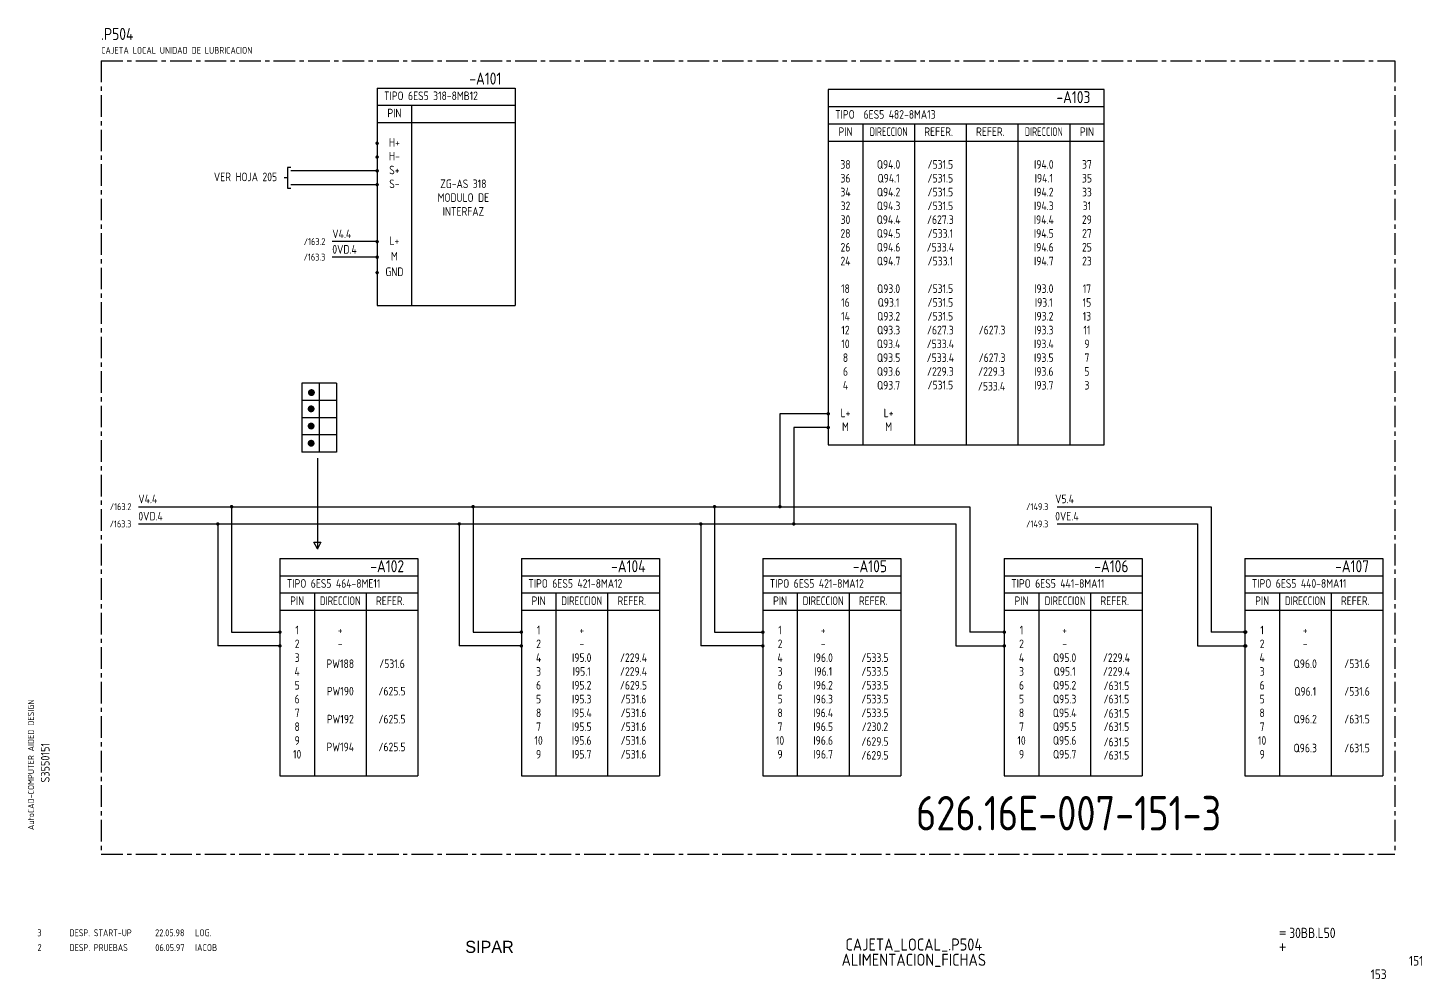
# Model space of a CAD drawing. Extents: x 10 to 937, y 6 to 582.
# Drawn here: x 9.7 to 413.9, y 5.6 to 281.3 of the extents above; entities that cross this region are included whole.
import ezdxf
from ezdxf.enums import TextEntityAlignment as Align

# ---------------------------------------------------------------- set-up
doc = ezdxf.new("R2010")
doc.units = 0
doc.header["$LTSCALE"] = 5
doc.header["$MEASUREMENT"] = 0
doc.linetypes.add('CENTER', pattern=[2, 1.25, -0.25, 0.25, -0.25])
doc.layers.get('0').update_dxf_attribs({"linetype": 'CONTINUOUS'})
doc.layers.add('CART', color=7, linetype='CONTINUOUS')
doc.styles.add('DIN', font='DIN.shx', dxfattribs={"width": 0.85})
doc.styles.add('N', font='ROMANS', dxfattribs={"width": 0.85, "height": 3})
doc.styles.add('X', font='UNIV.SHX', dxfattribs={"height": 3.5})

# ---------------------------------------------------------------- blocks, each defined once
blk = doc.blocks.new('REV2')
at = {"color": 3, "style": 'DIN'}
for s, width, p in [('2', 0.9, (12.45, 13.79)), ('DESP. PRUEBAS', 0.8, (21.76, 13.79)), ('06.05.97', 0.9, (46.59, 13.79)), ('IACOB', 0.9, (58.16, 13.79))]:
    blk.add_text(s, height=2, dxfattribs=dict(at, width=width)).set_placement(p)
blk = doc.blocks.new('DESP')
at = {"color": 3, "style": 'DIN'}
for s, width, p in [('3', 0.9, (7.45, 13.02)), ('DESP. START-UP', 0.8, (16.76, 13.02)), ('22.05.98', 0.9, (41.59, 13.02)), ('LOG.', 0.9, (53.16, 13.02))]:
    blk.add_text(s, height=2, dxfattribs=dict(at, width=width)).set_placement(p)

msp = doc.modelspace()

# ---------------------------------------------------------------- linework, layer by layer
at = {"color": 3, "linetype": 'CENTER'}
for p, q in [((30.92, 271.81), (405.92, 271.81)), ((30.92, 271.81), (30.92, 41.81)), ((405.92, 271.81), (405.92, 41.81)), ((30.92, 41.81), (405.92, 41.81))]:
    msp.add_line(p, q, dxfattribs=at)
at = {"color": 3}
for p, q in [((110.92, 263.89), (110.92, 200.89)), ((110.92, 263.89), (150.92, 263.89)), ((150.92, 263.89), (150.92, 200.89)), ((241.69, 263.5), (241.69, 160.5)), ((321.69, 263.5), (241.69, 263.5)), ((321.69, 160.5), (321.69, 263.5)), ((110.92, 258.89), (150.92, 258.89)), ((120.92, 258.89), (120.92, 200.89)), ((241.69, 258.5), (321.69, 258.5)), ((110.92, 253.89), (150.92, 253.89)), ((241.69, 253.5), (321.69, 253.5)), ((251.69, 253.5), (251.69, 160.5)), ((266.69, 253.5), (266.69, 160.5)), ((281.69, 253.5), (281.69, 160.5)), ((296.69, 253.5), (296.69, 160.5)), ((311.69, 253.5), (311.69, 160.5)), ((241.69, 248.5), (321.69, 248.5)), ((110.92, 200.89), (150.92, 200.89)), ((241.69, 160.5), (321.69, 160.5)), ((82.73, 127.56), (122.73, 127.56)), ((82.73, 127.56), (82.73, 64.56)), ((122.73, 127.56), (122.73, 64.56)), ((152.73, 127.56), (192.73, 127.56)), ((152.73, 127.56), (152.73, 64.56)), ((192.73, 127.56), (192.73, 64.56)), ((222.73, 127.56), (222.73, 64.56)), ((222.73, 127.56), (262.73, 127.56)), ((262.73, 127.56), (262.73, 64.56)), ((292.73, 127.56), (332.73, 127.56)), ((292.73, 127.56), (292.73, 64.56)), ((332.73, 127.56), (332.73, 64.56)), ((362.48, 127.56), (362.48, 64.56)), ((362.48, 127.56), (402.48, 127.56)), ((402.48, 127.56), (402.48, 64.56)), ((82.73, 122.56), (122.73, 122.56)), ((152.73, 122.56), (192.73, 122.56)), ((222.73, 122.56), (262.73, 122.56)), ((292.73, 122.56), (332.73, 122.56)), ((362.48, 122.56), (402.48, 122.56)), ((82.73, 117.56), (122.73, 117.56)), ((92.73, 117.56), (92.73, 64.56)), ((107.73, 117.56), (107.73, 64.56)), ((152.73, 117.56), (192.73, 117.56)), ((162.73, 117.56), (162.73, 64.56)), ((177.73, 117.56), (177.73, 64.56)), ((222.73, 117.56), (262.73, 117.56)), ((232.73, 117.56), (232.73, 64.56)), ((247.73, 117.56), (247.73, 64.56)), ((292.73, 117.56), (332.73, 117.56)), ((302.73, 117.56), (302.73, 64.56)), ((317.73, 117.56), (317.73, 64.56)), ((362.48, 117.56), (402.48, 117.56)), ((372.48, 117.56), (372.48, 64.56)), ((387.48, 117.56), (387.48, 64.56)), ((82.73, 112.56), (122.73, 112.56)), ((152.73, 112.56), (192.73, 112.56)), ((222.73, 112.56), (262.73, 112.56)), ((292.73, 112.56), (332.73, 112.56)), ((362.48, 112.56), (402.48, 112.56)), ((82.73, 64.56), (122.73, 64.56)), ((152.73, 64.56), (192.73, 64.56)), ((222.73, 64.56), (262.73, 64.56)), ((292.73, 64.56), (332.73, 64.56)), ((362.48, 64.56), (402.48, 64.56))]:
    msp.add_line(p, q, dxfattribs=at)
for p, q in [((84.92, 240.89), (84.92, 234.89)), ((85.92, 240.89), (84.92, 240.89)), ((110.92, 239.89), (85.92, 239.89)), ((84.92, 237.89), (83.92, 237.89)), ((84.92, 234.89), (85.92, 234.89)), ((85.92, 235.89), (110.92, 235.89)), ((110.92, 219.39), (97.92, 219.39)), ((110.92, 214.89), (97.92, 214.89)), ((241.69, 169.5), (227.69, 169.5)), ((241.69, 165.5), (231.69, 165.5)), ((41.69, 142.56), (282.73, 142.56)), ((68.73, 142.56), (68.73, 106.21)), ((138.73, 142.56), (138.73, 106.21)), ((208.73, 142.56), (208.73, 106.21)), ((282.73, 142.56), (282.73, 106.21)), ((308.09, 142.56), (352.73, 142.56)), ((352.73, 142.56), (352.73, 106.21)), ((41.69, 137.56), (278.73, 137.56)), ((64.73, 137.56), (64.73, 102.21)), ((134.73, 137.56), (134.73, 102.21)), ((204.73, 137.56), (204.73, 102.21)), ((278.73, 137.56), (278.73, 102.21)), ((308.09, 137.56), (348.73, 137.56)), ((348.73, 137.56), (348.73, 102.21)), ((68.73, 106.21), (82.73, 106.21)), ((138.73, 106.21), (152.73, 106.21)), ((208.73, 106.21), (222.73, 106.21)), ((292.73, 106.21), (282.73, 106.21)), ((362.73, 106.21), (352.73, 106.21)), ((82.73, 102.21), (64.73, 102.21)), ((152.73, 102.21), (134.73, 102.21)), ((222.73, 102.21), (204.73, 102.21)), ((278.73, 102.21), (292.73, 102.21)), ((348.73, 102.21), (362.73, 102.21))]:
    msp.add_line(p, q)
at = {"linetype": 'Continuous'}
for p, q in [((99.12, 178.36), (89.12, 178.36)), ((89.12, 178.36), (89.12, 158.36)), ((94.12, 178.36), (94.12, 158.36)), ((99.12, 178.36), (99.12, 158.36)), ((99.12, 173.36), (89.12, 173.36)), ((99.12, 168.36), (89.12, 168.36)), ((227.69, 169.5), (227.69, 142.56)), ((99.12, 163.36), (89.12, 163.36)), ((231.69, 165.5), (231.69, 137.56)), ((99.12, 158.36), (89.12, 158.36)), ((93.61, 156.65), (93.61, 130.22)), ((93.59, 130.3), (92.58, 132.32)), ((92.58, 132.32), (94.6, 132.32)), ((94.6, 132.32), (93.59, 130.3))]:
    msp.add_line(p, q, dxfattribs=at)
for points, const_width in [([(110.67, 247.89, 1), (111.17, 247.89, 1)], 0.5), ([(110.67, 243.89, 1), (111.17, 243.89, 1)], 0.5), ([(110.67, 239.89, 1), (111.17, 239.89, 1)], 0.5), ([(110.67, 235.89, 1), (111.17, 235.89, 1)], 0.5), ([(110.67, 219.39, 1), (111.17, 219.39, 1)], 0.5), ([(110.67, 214.89, 1), (111.17, 214.89, 1)], 0.5), ([(110.67, 210.39, 1), (111.17, 210.39, 1)], 0.5), ([(91.37, 175.63, 1), (92.37, 175.63, 1)], 1), ([(91.28, 170.91, 1), (92.28, 170.91, 1)], 1), ([(241.44, 169.5, 1), (241.94, 169.5, 1)], 0.5), ([(91.28, 165.93, 1), (92.28, 165.93, 1)], 1), ([(241.44, 165.5, 1), (241.94, 165.5, 1)], 0.5), ([(91.28, 160.95, 1), (92.28, 160.95, 1)], 1), ([(82.48, 106.21, -1), (82.98, 106.21, -1)], 0.5), ([(152.48, 106.21, -1), (152.98, 106.21, -1)], 0.5), ([(222.48, 106.21, -1), (222.98, 106.21, -1)], 0.5), ([(292.48, 106.21, -1), (292.98, 106.21, -1)], 0.5), ([(362.23, 106.21, -1), (362.73, 106.21, -1)], 0.5), ([(362.48, 106.21, -1), (362.98, 106.21, -1)], 0.5), ([(82.48, 102.21, -1), (82.98, 102.21, -1)], 0.5), ([(152.48, 102.21, -1), (152.98, 102.21, -1)], 0.5), ([(222.48, 102.21, -1), (222.98, 102.21, -1)], 0.5), ([(292.48, 102.21, -1), (292.98, 102.21, -1)], 0.5), ([(362.23, 102.21, -1), (362.73, 102.21, -1)], 0.5), ([(362.48, 102.21, -1), (362.98, 102.21, -1)], 0.5)]:
    msp.add_lwpolyline(points, format="xyb", close=True, dxfattribs=dict(at, const_width=const_width))
at = {"const_width": 0.5}
for points in [[(68.48, 142.56, -1), (68.98, 142.56, -1)], [(138.48, 142.56, -1), (138.98, 142.56, -1)], [(208.48, 142.56, -1), (208.98, 142.56, -1)], [(227.44, 142.56, -1), (227.94, 142.56, -1)], [(64.48, 137.56, -1), (64.98, 137.56, -1)], [(134.48, 137.56, -1), (134.98, 137.56, -1)], [(204.48, 137.56, -1), (204.98, 137.56, -1)], [(231.44, 137.56, -1), (231.94, 137.56, -1)]]:
    msp.add_lwpolyline(points, format="xyb", close=True, dxfattribs=at)

# ---------------------------------------------------------------- block references
at = {"linetype": 'Continuous'}
for name, p in [('DESP', (4.97, 5.05)), ('REV2', (0, 0))]:
    msp.add_blockref(name, p, dxfattribs=at)

# ---------------------------------------------------------------- texts
at = {"color": 3, "style": 'DIN', "width": 0.85}
msp.add_text('.P504', height=3.5, dxfattribs=at).set_placement((30.92, 277.81))
at = {"style": 'DIN', "width": 0.85}
for s, height, p in [('CAJETA LOCAL UNIDAD DE LUBRICACION', 2, (30.92, 273.81)), ('TIPO 6ES5 318-8MB12', 2.5, (112.92, 260.39)), ('TIPO  6ES5 482-8MA13', 2.5, (243.69, 255)), ('V4.4', 2.5, (97.92, 220.39)), ('0VD.4', 2.5, (97.92, 215.89)), ('V4.4', 2.5, (41.69, 143.56)), ('V5.4', 2.5, (307.49, 143.56)), ('0VD.4', 2.5, (41.69, 138.56)), ('0VE.4', 2.5, (307.49, 138.56)), ('TIPO 6ES5 464-8ME11', 2.5, (84.73, 119.06)), ('TIPO 6ES5 421-8MA12', 2.5, (154.73, 119.06)), ('TIPO 6ES5 421-8MA12', 2.5, (224.73, 119.06)), ('TIPO 6ES5 441-8MA11', 2.5, (294.73, 119.06)), ('TIPO 6ES5 440-8MA11', 2.5, (364.48, 119.06))]:
    msp.add_text(s, height=height, dxfattribs=at).set_placement(p)
at = {"color": 3, "style": 'DIN', "width": 0.85}
for s, p in [('-A101', (146.92, 264.89)), ('-A103', (317.69, 259.5)), ('-A102', (118.73, 123.56)), ('-A104', (188.73, 123.56)), ('-A105', (258.73, 123.56)), ('-A106', (328.73, 123.56)), ('-A107', (398.48, 123.56))]:
    msp.add_text(s, height=3.5, dxfattribs=at).set_placement(p, align=Align.RIGHT)
at = {"style": 'DIN'}
for s, width, p in [('PIN', 0.85, (115.92, 255.39)), ('PIN', 0.85, (246.69, 250)), ('REFER.', 0.85, (273.69, 250)), ('REFER.', 0.85, (288.69, 250)), ('PIN', 0.85, (316.69, 250)), ('H+', 0.85, (115.92, 246.89)), ('H-', 0.85, (115.92, 242.89)), ('38', 0.85, (246.69, 240.5)), ('Q94.0', 0.85, (259.19, 240.5)), ('/531.5', 0.85, (274.19, 240.5)), ('I94.0', 0.85, (304.19, 240.5)), ('37', 0.85, (316.69, 240.5)), ('S+', 0.85, (115.92, 238.89)), ('36', 0.85, (246.69, 236.5)), ('Q94.1', 0.85, (259.19, 236.5)), ('/531.5', 0.85, (274.19, 236.5)), ('I94.1', 0.85, (304.19, 236.5)), ('35', 0.85, (316.69, 236.5)), ('S-', 0.85, (115.92, 234.89)), ('ZG-AS 318', 0.85, (135.92, 234.89)), ('34', 0.85, (246.69, 232.5)), ('Q94.2', 0.85, (259.19, 232.5)), ('/531.5', 0.85, (274.19, 232.5)), ('I94.2', 0.85, (304.19, 232.5)), ('33', 0.85, (316.69, 232.5)), ('MODULO DE', 0.85, (135.92, 230.89)), ('32', 0.85, (246.69, 228.5)), ('Q94.3', 0.85, (259.19, 228.5)), ('/531.5', 0.85, (274.19, 228.5)), ('I94.3', 0.85, (304.19, 228.5)), ('31', 0.85, (316.69, 228.5)), ('INTERFAZ', 0.85, (135.92, 226.89)), ('30', 0.85, (246.69, 224.5)), ('Q94.4', 0.85, (259.19, 224.5)), ('/627.3', 0.85, (274.19, 224.5)), ('I94.4', 0.85, (304.19, 224.5)), ('29', 0.85, (316.69, 224.5)), ('28', 0.85, (246.69, 220.5)), ('Q94.5', 0.85, (259.19, 220.5)), ('/533.1', 0.85, (274.19, 220.5)), ('I94.5', 0.85, (304.19, 220.5)), ('27', 0.85, (316.69, 220.5)), ('L+', 0.85, (115.92, 218.39)), ('26', 0.85, (246.69, 216.5)), ('Q94.6', 0.85, (259.19, 216.5)), ('/533.4', 0.85, (274.19, 216.5)), ('I94.6', 0.85, (304.19, 216.5)), ('25', 0.85, (316.69, 216.5)), ('M', 0.85, (115.92, 213.89)), ('24', 0.85, (246.69, 212.5)), ('Q94.7', 0.85, (259.19, 212.5)), ('/533.1', 0.85, (274.19, 212.5)), ('I94.7', 0.85, (304.19, 212.5)), ('23', 0.85, (316.69, 212.5)), ('GND', 0.85, (115.92, 209.39)), ('18', 0.85, (246.69, 204.5)), ('Q93.0', 0.85, (259.19, 204.5)), ('/531.5', 0.85, (274.19, 204.5)), ('I93.0', 0.85, (304.19, 204.5)), ('17', 0.85, (316.69, 204.5)), ('16', 0.85, (246.69, 200.5)), ('Q93.1', 0.85, (259.19, 200.5)), ('/531.5', 0.85, (274.19, 200.5)), ('I93.1', 0.85, (304.19, 200.5)), ('15', 0.85, (316.69, 200.5)), ('14', 0.85, (246.69, 196.5)), ('Q93.2', 0.85, (259.19, 196.5)), ('/531.5', 0.85, (274.19, 196.5)), ('I93.2', 0.85, (304.19, 196.5)), ('13', 0.85, (316.69, 196.5)), ('12', 0.85, (246.69, 192.5)), ('Q93.3', 0.85, (259.19, 192.5)), ('/627.3', 0.85, (274.19, 192.5)), ('/627.3', 0.85, (289.19, 192.5)), ('I93.3', 0.85, (304.19, 192.5)), ('11', 0.85, (316.69, 192.5)), ('10', 0.85, (246.69, 188.5)), ('Q93.4', 0.85, (259.19, 188.5)), ('/533.4', 0.85, (274.19, 188.5)), ('I93.4', 0.85, (304.19, 188.5)), ('9', 0.85, (316.69, 188.5)), ('8', 0.85, (246.69, 184.5)), ('Q93.5', 0.85, (259.19, 184.5)), ('/533.4', 0.85, (274.19, 184.5)), ('/627.3', 0.85, (289.19, 184.5)), ('I93.5', 0.85, (304.19, 184.5)), ('7', 0.85, (316.69, 184.5)), ('6', 0.85, (246.69, 180.5)), ('Q93.6', 0.85, (259.19, 180.5)), ('/229.3', 0.85, (274.19, 180.5)), ('/229.3', 0.85, (289.02, 180.5)), ('I93.6', 0.85, (304.19, 180.5)), ('5', 0.85, (316.69, 180.5)), ('4', 0.85, (246.69, 176.5)), ('Q93.7', 0.85, (259.19, 176.5)), ('/531.5', 0.85, (274.19, 176.57)), ('/533.4', 0.85, (289.02, 176.22)), ('I93.7', 0.85, (304.19, 176.5)), ('3', 0.85, (316.69, 176.5)), ('L+', 0.85, (246.69, 168.5)), ('L+', 0.85, (259.19, 168.5)), ('M', 0.85, (246.69, 164.5)), ('M', 0.85, (259.19, 164.5)), ('PIN', 0.85, (87.73, 114.06)), ('DIRECCION', 0.8, (100.23, 114.06)), ('REFER.', 0.85, (114.73, 114.06)), ('PIN', 0.85, (157.73, 114.06)), ('DIRECCION', 0.8, (170.23, 114.06)), ('REFER.', 0.85, (184.73, 114.06)), ('PIN', 0.85, (227.73, 114.06)), ('DIRECCION', 0.8, (240.23, 114.06)), ('REFER.', 0.85, (254.73, 114.06)), ('PIN', 0.85, (297.73, 114.06)), ('DIRECCION', 0.8, (310.36, 114.06)), ('REFER.', 0.85, (324.73, 114.06)), ('PIN', 0.85, (367.48, 114.06)), ('DIRECCION', 0.8, (379.98, 114.06)), ('REFER.', 0.85, (394.48, 114.06)), ('1', 0.85, (87.73, 105.56)), ('+', 0.85, (100.23, 105.56)), ('1', 0.85, (157.73, 105.56)), ('+', 0.85, (170.23, 105.56)), ('1', 0.85, (227.73, 105.56)), ('+', 0.85, (240.23, 105.56)), ('1', 0.85, (297.73, 105.56)), ('+', 0.85, (310.23, 105.56)), ('1', 0.85, (367.48, 105.56)), ('+', 0.85, (379.98, 105.56)), ('2', 0.85, (87.73, 101.56)), ('-', 0.85, (100.23, 101.56)), ('2', 0.85, (157.73, 101.56)), ('-', 0.85, (170.23, 101.56)), ('2', 0.85, (227.73, 101.56)), ('-', 0.85, (240.23, 101.56)), ('2', 0.85, (297.73, 101.56)), ('-', 0.85, (310.23, 101.56)), ('2', 0.85, (367.48, 101.56)), ('-', 0.85, (379.98, 101.56)), ('3', 0.85, (87.73, 97.56)), ('PW188', 0.85, (100.23, 95.8)), ('/531.6', 0.85, (115.23, 95.8)), ('4', 0.85, (157.73, 97.56)), ('I95.0', 0.85, (170.23, 97.56)), ('/229.4', 0.85, (185.23, 97.56)), ('4', 0.85, (227.73, 97.56)), ('I96.0', 0.85, (240.23, 97.56)), ('/533.5', 0.85, (255.23, 97.56)), ('4', 0.85, (297.73, 97.56)), ('Q95.0', 0.85, (310.23, 97.56)), ('/229.4', 0.85, (325.23, 97.56)), ('4', 0.85, (367.48, 97.56)), ('Q96.0', 0.85, (379.98, 95.8)), ('/531.6', 0.85, (394.98, 95.8)), ('4', 0.85, (87.73, 93.56)), ('3', 0.85, (157.73, 93.56)), ('I95.1', 0.85, (170.23, 93.56)), ('/229.4', 0.85, (185.23, 93.56)), ('3', 0.85, (227.73, 93.56)), ('I96.1', 0.85, (240.23, 93.56)), ('/533.5', 0.85, (255.23, 93.56)), ('3', 0.85, (297.73, 93.56)), ('Q95.1', 0.85, (310.23, 93.56)), ('/229.4', 0.85, (325.23, 93.56)), ('3', 0.85, (367.48, 93.56)), ('5', 0.85, (87.73, 89.56)), ('PW190', 0.85, (100.23, 87.85)), ('/625.5', 0.85, (115.23, 87.85)), ('6', 0.85, (157.73, 89.56)), ('I95.2', 0.85, (170.23, 89.56)), ('/629.5', 0.85, (185.23, 89.56)), ('6', 0.85, (227.73, 89.56)), ('I96.2', 0.85, (240.23, 89.56)), ('/533.5', 0.85, (255.23, 89.56)), ('6', 0.85, (297.73, 89.56)), ('Q95.2', 0.85, (310.23, 89.56)), ('/631.5', 0.85, (325.23, 89.41)), ('6', 0.85, (367.48, 89.56)), ('Q96.1', 0.85, (379.98, 87.77)), ('/531.6', 0.85, (394.98, 87.77)), ('6', 0.85, (87.73, 85.56)), ('5', 0.85, (157.73, 85.56)), ('I95.3', 0.85, (170.23, 85.56)), ('/531.6', 0.85, (185.23, 85.56)), ('5', 0.85, (227.73, 85.56)), ('I96.3', 0.85, (240.23, 85.56)), ('/533.5', 0.85, (255.23, 85.56)), ('5', 0.85, (297.73, 85.56)), ('Q95.3', 0.85, (310.23, 85.56)), ('/631.5', 0.85, (325.23, 85.56)), ('5', 0.85, (367.48, 85.56)), ('7', 0.85, (87.73, 81.56)), ('PW192', 0.85, (100.23, 79.74)), ('/625.5', 0.85, (115.23, 79.74)), ('8', 0.85, (157.73, 81.56)), ('I95.4', 0.85, (170.23, 81.56)), ('/531.6', 0.85, (185.23, 81.56)), ('8', 0.85, (227.73, 81.56)), ('I96.4', 0.85, (240.23, 81.56)), ('/533.5', 0.85, (255.23, 81.56)), ('8', 0.85, (297.73, 81.56)), ('Q95.4', 0.85, (310.23, 81.56)), ('/631.5', 0.85, (325.23, 81.41)), ('8', 0.85, (367.48, 81.56)), ('Q96.2', 0.85, (379.98, 79.74)), ('/631.5', 0.85, (394.98, 79.74)), ('8', 0.85, (87.73, 77.56)), ('7', 0.85, (157.73, 77.56)), ('I95.5', 0.85, (170.23, 77.56)), ('/531.6', 0.85, (185.23, 77.56)), ('7', 0.85, (227.73, 77.56)), ('I96.5', 0.85, (240.23, 77.56)), ('/230.2', 0.85, (255.23, 77.56)), ('7', 0.85, (297.73, 77.56)), ('Q95.5', 0.85, (310.23, 77.56)), ('/631.5', 0.85, (325.23, 77.56)), ('7', 0.85, (367.48, 77.56)), ('9', 0.85, (87.73, 73.56)), ('PW194', 0.85, (100.23, 71.68)), ('/625.5', 0.85, (115.23, 71.68)), ('10', 0.85, (157.73, 73.56)), ('I95.6', 0.85, (170.23, 73.56)), ('/531.6', 0.85, (185.23, 73.56)), ('10', 0.85, (227.73, 73.56)), ('I96.6', 0.85, (240.23, 73.56)), ('/629.5', 0.85, (255.23, 73.26)), ('10', 0.85, (297.73, 73.56)), ('Q95.6', 0.85, (310.23, 73.56)), ('/631.5', 0.85, (325.23, 73.12)), ('10', 0.85, (367.48, 73.56)), ('Q96.3', 0.85, (379.98, 71.37)), ('/631.5', 0.85, (394.98, 71.37)), ('10', 0.85, (87.73, 69.56)), ('9', 0.85, (157.73, 69.56)), ('I95.7', 0.85, (170.23, 69.56)), ('/531.6', 0.85, (185.23, 69.56)), ('9', 0.85, (227.73, 69.56)), ('I96.7', 0.85, (240.23, 69.56)), ('/629.5', 0.85, (255.23, 69.26)), ('9', 0.85, (297.73, 69.56)), ('Q95.7', 0.85, (310.23, 69.56)), ('/631.5', 0.85, (325.23, 69.27)), ('9', 0.85, (367.48, 69.56))]:
    msp.add_text(s, height=2.5, dxfattribs=dict(at, width=width)).set_placement(p, align=Align.CENTER)
at = {"style": 'DIN', "width": 0.596129}
for p, p2 in [((253.69, 250), (264.69, 250)), ((298.69, 250), (309.69, 250))]:
    msp.add_text('DIRECCION', height=2.5, dxfattribs=at).set_placement(p, p2, align=Align.FIT)
at = {"style": 'DIN', "width": 0.85}
for s, height, p in [('VER HOJA 205', 2.5, (81.92, 236.89)), ('/163.2', 2, (95.92, 218.39)), ('/163.3', 2, (95.92, 213.89)), ('/163.2', 2, (39.69, 141.56)), ('/149.3', 2, (305.49, 141.56)), ('/163.3', 2, (39.69, 136.56)), ('/149.3', 2, (305.49, 136.56))]:
    msp.add_text(s, height=height, dxfattribs=at).set_placement(p, align=Align.RIGHT)
at = {"color": 2, "insert": (267.14, 58.73), "char_height": 10, "width": 111.0411, "attachment_point": 1, "style": 'DIN'}
msp.add_mtext('626.16E-007-151-3', dxfattribs=at)
at = {"layer": 'CART', "color": 1, "style": 'DIN', "width": 0.9}
msp.add_text('AutoCAD-COMPUTER AIDED DESIGN', height=1.8, rotation=90, dxfattribs=at).set_placement((11.47, 48.84))
at = {"layer": 'CART', "color": 3, "style": 'N', "width": 0.85}
for s, p in [('=', (372.24, 17.91)), ('+', (372.24, 13.87))]:
    msp.add_text(s, height=2.5, dxfattribs=at).set_placement(p)
at = {"layer": 'CART', "color": 3, "style": 'DIN', "width": 0.9, "flags": 1}
msp.add_attdef('S3550151', text='', height=2.5, rotation=90, dxfattribs=at).set_placement((15.95, 68.38), align=Align.CENTER)
at = {"layer": 'CART', "color": 3, "style": 'DIN', "width": 0.85}
msp.add_attdef('30BB.L50', text='', height=3, dxfattribs=at).set_placement((375.33, 16.63), align=Align.BOTTOM_LEFT)
at = {"layer": 'CART', "color": 6, "style": 'X', "flags": 1}
msp.add_attdef('SIPAR', text='', height=3.5, dxfattribs=at).set_placement((143.5, 15), align=Align.MIDDLE)
at = {"layer": 'CART', "color": 2, "style": 'DIN', "width": 0.9, "flags": 1}
for tag, text, p in [('CAJETA_LOCAL_.P504', 'PLC', (266.5, 15.51)), ('ALIMENTACION_FICHAS', '', (266.5, 11.09))]:
    msp.add_attdef(tag, text=text, height=3.5, dxfattribs=at).set_placement(p, align=Align.MIDDLE)
msp.add_attdef('151', text='', height=2.8, dxfattribs=at).set_placement((414.2, 9.56), align=Align.RIGHT)
at = {"layer": 'CART', "color": 7, "style": 'DIN', "width": 0.9, "flags": 1}
msp.add_attdef('153', (398.93, 5.65), '', height=2.8, dxfattribs=at)

doc.saveas('drawing.dxf')
